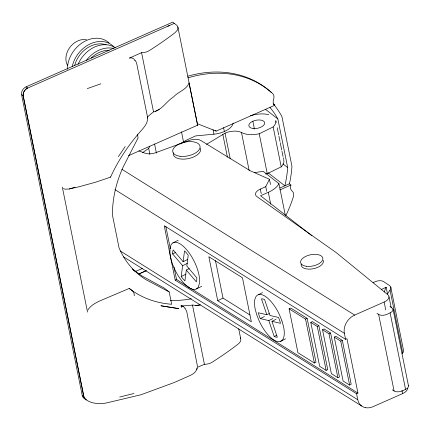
<?xml version="1.0" encoding="UTF-8"?>
<svg xmlns="http://www.w3.org/2000/svg" width="430" height="430" viewBox="0 0 430 430"><rect width="100%" height="100%" fill="white"/><g stroke="black" fill="none" stroke-linecap="round" stroke-linejoin="round"><path stroke-width="0.64" d="M147.506 118.132L147.522 117.342C148.097 121.636 145.587 125.334 143.034 128.516C129.93 143.056 118.626 159.272 110.558 177.144L95.551 182.223L79.367 186.684L69.284 188.985L65.242 189.205L63.43 188.625M189.243 268.583L186.303 270.051L184.905 280.887A21.016 8.536 63.5 0 1 181.218 276.544L182.616 265.708L172.624 253.931A21.016 8.536 63.5 0 1 173.139 249.932L183.137 261.709L187.835 259.36M183.137 261.709L184.534 250.867A21.016 8.536 63.5 0 1 188.222 255.21L186.824 266.052L196.816 277.828A21.016 8.536 63.5 0 1 196.3 281.822L186.303 270.051M279.984 187.964L289.336 183.836L290.895 185.056L290.239 188.319L290.642 188.49A6.466 5.117 -52.1 0 0 292.12 191.054A6.466 5.117 -52.1 0 1 293.384 196.763A119.621 94.616 -52.1 0 1 285.837 215.64M128.548 155.649L197.596 125.189L177.864 27.015M86.645 400.137C92.337 403.829 99.513 404.13 106.033 403.05L141.045 394.735L174.021 382.598L190.571 375.299C193.441 373.89 196.343 371.654 197.069 368.402M196.725 369.719L197.166 368.053M289.336 183.836L289.847 181.944A113.154 89.505 -52.1 0 0 291.948 166.276L281.929 116.6A113.154 89.505 -52.1 0 0 274.372 105.189L273.243 104.022L274.802 105.237L216.161 131.112L197.225 123.646M142.69 152.596L148.689 148.404L149.823 146.119M266.691 191.259L265.767 186.679L269.443 179.278L250.136 170.721L200.858 140.492A9.696 4.907 -11.4 0 0 189.297 140.422L155.552 152.752A9.696 4.907 -11.4 0 1 145.087 153.214L138.911 150.882M118.368 156.649L125.205 146.565M87.897 309.955C90.698 305.359 95.766 302.817 100.496 300.635L129.204 288.449A118.03 93.358 -52.1 0 0 171.672 304.273L169.183 291.932L164.034 287.923L141.717 275.813L132.408 269.024M147.436 116.981A118.03 93.358 -52.1 0 1 153.521 111.864C162.008 109.962 166.496 101.308 173.543 96.9C178.084 91.816 186.663 89.698 189.033 82.925L197.633 125.012M206.513 144.362L225.051 133.166A12.932 6.541 -11.4 0 1 241.499 132.515A19.398 9.815 -11.4 0 0 259.225 133.773L273.163 126.947A19.398 9.815 -11.4 0 0 275.791 120.454M27.713 88.048C24.773 89.386 22.688 92.719 23.258 95.971L83.888 396.654L84.973 398.846L86.607 399.905M155.456 111.354L159.234 109.397M172.984 242.837L178.213 240.225M172.624 253.931L175.558 252.464M182.616 265.708L187.319 263.359M181.218 276.544L185.916 274.2M175.203 280.118L356.556 393.719L357.948 393.101L346.978 338.706L345.586 339.324L164.233 225.723L175.203 280.118L176.526 279.457L189.608 287.654M196.456 288.917L201.691 286.305M217.725 300.731L251.33 321.78L242.455 277.769L208.851 256.721L217.725 300.731L223.014 298.092L249.894 314.932M258.468 294.647L262.542 292.615M272.932 318.544L268.82 320.597L260.279 318.603A21.016 8.536 63.5 0 1 258.296 312.744L266.831 314.738L269.18 313.567M260.279 318.603L264.391 316.55M289.094 308.821L290.68 308.025L307.138 318.34L315.991 362.232L314.405 363.022L297.942 352.713L289.094 308.821L305.553 319.13L314.405 363.022M268.82 320.597L274.2 336.48A21.016 8.536 63.5 0 0 277.35 337.217L271.97 321.334L276.082 319.286M305.553 319.13L307.138 318.34M274.2 336.48L276.549 335.309M310.783 322.403L312.368 321.613L318.872 325.687L327.724 369.585L326.139 370.375L319.635 366.301L310.783 322.403L317.286 326.477L326.139 370.375M280.328 341.431L285.563 338.818M317.286 326.477L318.872 325.687M322.516 329.756L324.102 328.966L330.606 333.04L339.458 376.933L337.873 377.723L331.369 373.648L322.516 329.756L329.02 333.831L337.873 377.723M329.02 333.831L330.606 333.04M334.25 337.104L335.835 336.314L342.339 340.388L351.192 384.286L349.606 385.076L343.102 381.002L334.25 337.104L340.754 341.178L349.606 385.076M340.754 341.178L342.339 340.388M265.552 174.01A19.398 9.815 -11.4 0 0 267.272 173.682L281.209 166.851A19.398 9.815 -11.4 0 0 283.698 159.809M373.138 282.661L375.111 281.72A6.466 3.273 -11.4 0 1 383.608 281.569L389.419 285.472A9.696 4.907 -11.4 0 1 390.053 290.105L402.733 352.976A51.729 26.176 -11.4 0 0 402.147 353.761M381.378 289.508L386.145 287.219L387.521 294.055A51.729 26.176 -11.4 0 1 390.053 290.105M389.924 306.348A51.729 26.176 -11.4 0 0 392.085 307.977A6.466 3.273 -11.4 0 1 390.128 312.852L387.14 314.282A6.466 3.273 -11.4 0 1 378.642 314.427L376.981 313.309M408.312 385.35A6.466 3.273 -11.4 0 1 405.56 389.392L402.571 390.816A6.466 3.273 -11.4 0 1 394.073 390.967L392.413 389.849M146.205 270.647L138.906 273.996L146.259 270.707M167.834 26.23L169.216 25.617M21.602 94.799A6.466 5.117 -52.1 0 1 26.058 86.876L172.758 22.145L176.37 24.967A12.932 6.541 -11.4 0 1 177.945 28.611L177.284 30.283L174.994 32.707A323.301 163.599 -11.4 0 1 149.226 50.654L147.753 51.439A7.761 3.924 -11.4 0 1 141.583 52.659L129.43 58.093A6.466 5.117 -52.1 0 1 134.966 60.603M86.199 399.841A6.466 5.117 -52.1 0 1 83.791 396.696L23.161 96.014A6.466 5.117 -52.1 0 1 27.617 88.096L174.317 23.365M385.731 309.89L384.146 302.037A9.696 4.907 -11.4 0 0 387.871 294.781L336.158 252.56L256.834 196.542A9.696 4.907 -11.4 0 1 260.306 189.093L265.767 186.679M254.237 172.624L263.176 171.35L278.925 183.626A22.629 11.454 -11.4 0 1 268.315 192.307L260.537 195.736L311.911 235.774M279.898 189.904L290.895 185.056M133.52 270.067L135.552 271.459L142.292 268.481M384.146 302.037L354.648 315.072L121.889 169.269M407.479 388.403A9.696 4.907 -11.4 0 1 402.614 393.611L373.111 406.646A14.953 11.82 -52.1 0 1 365.194 407.592M197.112 367.457L204.417 364.28A7.761 3.924 -11.4 0 0 210.582 363.054L212.06 362.275A323.301 163.599 -11.4 0 0 237.828 344.322A12.932 6.541 -11.4 0 0 240.381 337.894M75.11 187.157L69.284 188.985M87.285 88.607L100.803 83.829M184.809 308.224A6.466 5.117 -52.1 0 0 180.879 305.875A118.03 93.358 -52.1 0 0 192.479 305.074L196.709 305.445L200.477 304.827M250.443 115.713L252.77 115.111A19.398 9.815 -11.4 0 1 268.777 114.724M119.701 397.046L133.961 393.482M195.645 305.445L199.73 305.047M233.194 123.109A17.78 8.998 -11.4 0 1 213.936 134.187L195.585 135.918L188.141 139.347A32.331 16.361 -11.4 0 0 180.385 143.894M197.596 125.189L197.064 124.953M271.97 321.334L280.505 323.333A21.016 8.536 63.5 0 0 278.522 317.474L269.981 315.48L264.6 299.597A21.016 8.536 63.5 0 0 261.451 298.861L266.831 314.738M169.183 291.932L145.872 279.634A105.721 83.619 -52.1 0 1 119.083 247.997L112.466 215.194A105.721 83.619 -52.1 0 1 123.163 167.012L138.111 137.831L137.46 134.585M114.939 189.587L344.371 333.309L345.586 339.324M190.743 288.363L357.948 393.101M120.362 251.018L357.765 399.733L356.556 393.719M123.55 256.871L361.625 405.985M132.902 269.626L135.552 271.459M215.124 130.306L216.161 131.112M265.348 109.22L277.877 118.986L287.67 167.566A108.306 85.667 -52.1 0 1 284.853 185.814L268.143 172.796M282.972 163.9L287.67 167.566M26.058 86.876L27.617 88.091M23.161 96.014L21.602 94.799L82.232 395.482A6.466 5.117 -52.1 0 0 85.457 398.9M129.204 288.449C131.951 289.976 134.692 292.282 134.241 295.749M82.232 395.482L83.791 396.696M274.802 105.237L273.045 103.033L273.319 102.571A6.466 5.117 -52.1 0 1 273.604 99.222A6.466 5.117 -52.1 0 0 272.55 93.423A119.621 94.616 -52.1 0 0 188.028 77.819M135.063 60.35L135.95 61.495L136.831 64.172L147.42 116.589M185.072 308.165L186.722 311.497L197.537 366.645M110.392 176.87L110.558 177.144M390.768 287.106L403.447 349.972A9.696 4.907 -11.4 0 1 402.733 352.976M393.052 309.299L408.484 385.839M389.016 296.829L391.257 307.95M390.128 312.852L405.56 389.392M401.953 390.343L402.614 393.611M378.642 314.427L394.073 390.967M275.915 121.212L276.178 122.518M277.232 127.753L278.683 134.95M278.946 136.256L280 141.492M280.263 142.803L281.714 149.995M281.978 151.306L283.037 156.541M283.3 157.848L283.563 159.159M273.163 126.947L281.209 166.851M278.925 183.626L285.396 215.726M269.443 179.278L270.502 184.513M259.225 133.773L267.272 173.682M268.315 192.307L270.696 204.1M252.856 121.222L254.436 129.075M260.306 189.093L261.23 193.672M241.499 132.515L249.147 170.463M225.051 133.166L230.2 158.681M223.589 127.678L224.363 131.51M222.815 134.337L227.432 157.235M213.033 129.715L213.936 134.187M238.714 328.789L240.698 338.636M215.462 260.65L223.014 298.092M181.481 131.79L183.599 142.308M141.583 52.659L153.521 111.864M192.479 305.074L204.417 364.28M154.558 143.959L156.418 153.161M165.824 226.374L170.312 248.653M174.016 267.008L176.526 279.457M148.689 148.404L149.882 154.316M62.328 187.125L87.526 312.11M67.784 65.785A16.98 13.432 -52.1 0 1 69.655 47.666A16.98 13.432 -52.1 0 1 86.462 39.716M67.435 69.305A27.155 21.479 -52.1 0 1 82.71 42.489A27.155 21.479 -52.1 0 1 109.107 42.978M72.186 66.677A27.155 21.479 -52.1 0 1 90.547 43.747A27.155 21.479 -52.1 0 1 114.563 47.579M91.235 57.964A24.569 19.436 -52.1 0 1 109.123 50.348M78.088 64.344A27.155 21.479 -52.1 0 1 115.493 47.891M86.398 60.367A27.155 21.479 -52.1 0 1 113.918 48.536M74.653 65.553A24.569 19.436 -52.1 0 1 106.21 44.881M200.38 148.328A13.9 7.036 -11.4 0 1 187.507 158.777A13.9 7.036 -11.4 0 1 173.344 152.919M323.215 260.344A11.314 5.724 -11.4 0 1 312.734 268.847A11.314 5.724 -11.4 0 1 301.21 264.074M365.199 407.592A14.857 11.75 -52.1 0 1 357.765 399.733M344.36 333.315A14.894 11.777 -52.1 0 1 354.648 315.088M384.452 291.884A51.729 26.176 -11.4 0 1 386.145 287.219M191.355 298.796A118.03 93.358 -52.1 0 1 170.414 300.462M181.326 306.359A6.348 2.032 13.2 0 1 181.562 307.45M269.992 107.43A108.306 85.667 -52.1 0 1 277.877 118.986M187.76 76.223A119.621 94.616 -52.1 0 1 270.986 92.208A6.466 5.117 -52.1 0 1 271.368 92.606M170.017 248.561L169.941 253.238A25.864 10.508 63.5 0 0 182.653 281.87A25.864 10.508 63.5 0 0 198.429 286.799L199.423 283.198L199.499 278.516A25.864 10.508 63.5 0 0 186.787 249.884A25.864 10.508 63.5 0 0 171.011 244.96L170.017 248.561M178.708 308.627L161.035 305.8L178.708 308.627M183.379 306.762L181.164 306.122L183.379 306.762M281.956 320.973L279.511 314.819A25.864 10.508 63.5 0 0 261.462 294.609A25.864 10.508 63.5 0 0 255.178 309.127L256.844 315.099L259.285 321.258A25.864 10.508 63.5 0 0 277.339 341.468A25.864 10.508 63.5 0 0 283.623 326.945L281.956 320.973M253.082 128.484A8.084 4.09 -11.4 0 0 264.724 122.899A8.084 4.09 -11.4 0 0 252.496 121.389A8.084 4.09 -11.4 0 0 253.082 128.484M180.036 156.262A13.9 7.036 -11.4 0 0 200.084 146.673A13.9 7.036 -11.4 0 0 179.073 144.045A13.9 7.036 -11.4 0 0 180.036 156.262M306.552 266.288A11.314 5.724 -11.4 0 0 322.871 258.484A11.314 5.724 -11.4 0 0 305.768 256.35A11.314 5.724 -11.4 0 0 306.552 266.288"/></g></svg>
